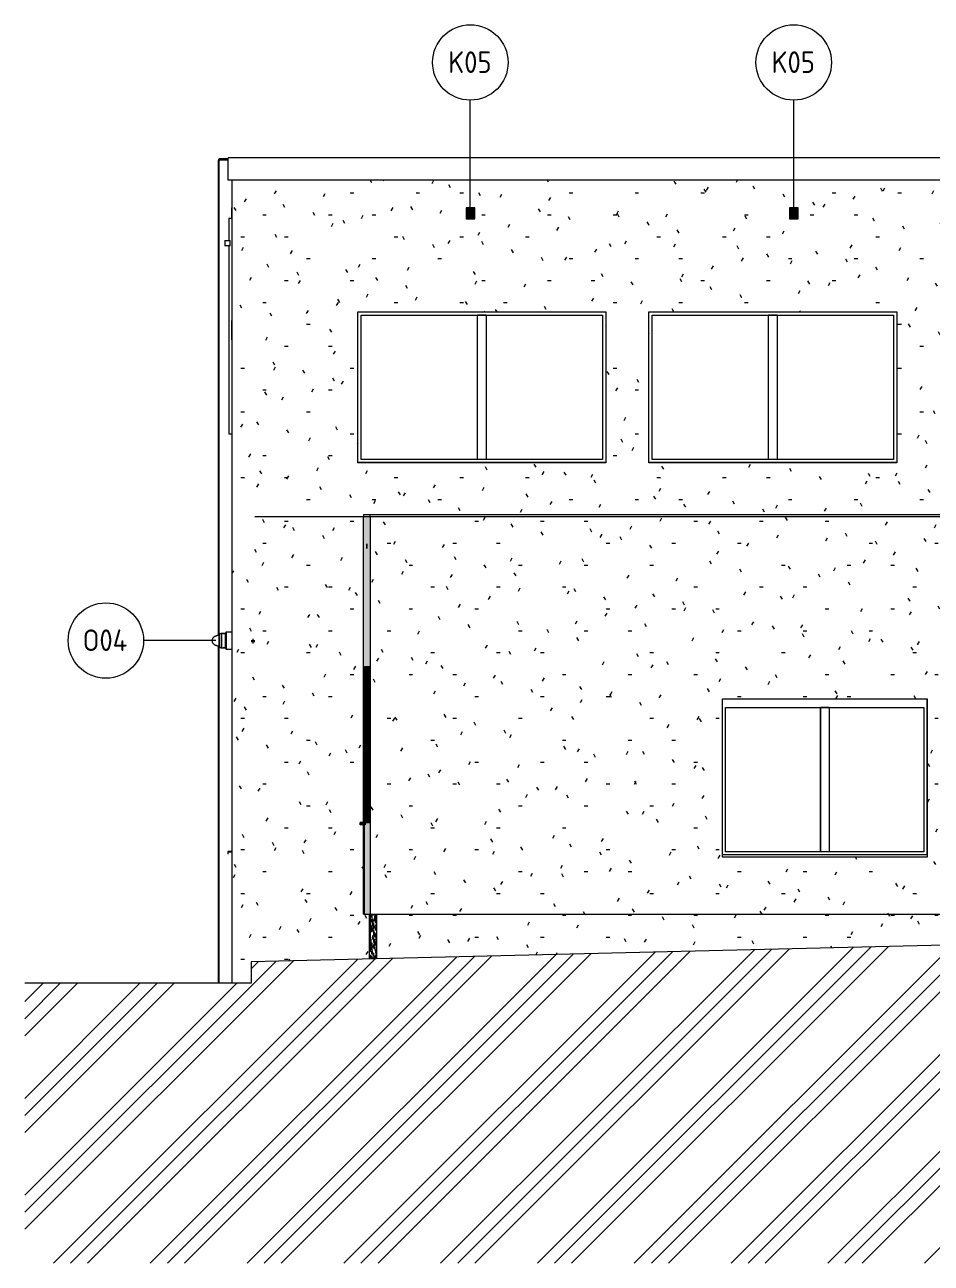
# Model space of a CAD drawing. Header units: millimetres. Extents: x -17526 to 472153, y -45352 to 20466.
# Drawn here: x 232519 to 240928, y -2010 to 9486 of the extents above; entities that cross this region are included whole.
import ezdxf

# ---------------------------------------------------------------- set-up
doc = ezdxf.new("R2010")
doc.units = ezdxf.units.MM
for name, color, linetype, lineweight in [('A-DETL-GENF', 92, 'Continuous', 9), ('A-DETL-THIN', 151, 'Continuous', 9), ('A-GENM', 13, 'Continuous', 9), ('A-GLAZ', 151, 'Continuous', 9), ('A-ROOF', 132, 'Continuous', 9), ('A-ROOF-OTLN', 132, 'Continuous', 9), ('A-WALL', 113, 'Continuous', 9), ('A-WALL-PATT', 111, 'Continuous', 9), ('E-POWR-CNDT', 130, 'Continuous', 9), ('E-POWR-CNTR', 130, 'Continuous', 9), ('E-POWR-DROP', 130, 'Continuous', 9), ('E-SERT', 181, 'Continuous', 9), ('E-SERT-IDEN', 181, 'Continuous', 9), ('M-EQPM', 50, 'Continuous', 9), ('M-EQPM-IDEN', 50, 'Continuous', 9), ('M-HVAC-CDFF', 50, 'Continuous', 9), ('Q-SPCQ', 91, 'Continuous', 9)]:
    doc.layers.add(name, color=color, linetype=linetype, lineweight=lineweight)
doc.styles.add('ISOCPEUR', font='isocpeur.ttf', dxfattribs={"width": 0.9, "height": 200})
pattern_1 = [(0, (331041.9, 0), (812.8, 203.2), [33.528, -576.072, 33.528, -576.072, -3251.2]), (0, (331041.9, 0), (812.8, 203.2), [-1219.2, 33.528, -1185.672, 33.528, -576.072, -1422.4]), (0, (331041.9, 0), (812.8, 203.2), [-3048, 33.528, -372.872, 33.528, -982.472]), (120, (331346.7, 101.6), (-582.37636, 602.30545), [33.528, -576.072, 33.528, -576.072, -3251.2]), (120, (331346.7, 101.6), (-582.37636, 602.30545), [-1219.2, 33.528, -1185.672, 33.528, -576.072, -1422.4]), (120, (331346.7, 101.6), (-582.37636, 602.30545), [-3048, 33.528, -372.872, 33.528, -982.472]), (240, (331448.3, 508), (-230.42364, -805.50545), [33.528, -576.072, 33.528, -576.072, -3251.2]), (240, (331448.3, 508), (-230.42364, -805.50545), [-1219.2, 33.528, -1185.672, 33.528, -576.072, -1422.4]), (240, (331448.3, 508), (-230.42364, -805.50545), [-3048, 33.528, -372.872, 33.528, -982.472])]
pattern_2 = [(0, (235790.36, 0), (3.203, 203.2), [0.13214, -2.27, 0.13214, -2.27, -12.814]), (0, (235790.36, 0), (3.203, 203.2), [-4.805, 0.13214, -4.673, 0.13214, -2.27, -5.606]), (0, (235790.36, 0), (3.203, 203.2), [-12.013, 0.13214, -1.47, 0.13214, -3.872]), (90.13, (235791.5607, 101.6), (-2.29135222, 602.30535143), [29.036, -498.894, -3343.56]), (90.13, (235791.5607, 101.6), (-2.29135222, 602.30535143), [-527.93, 29.036, -498.894, -2815.629]), (90.13, (235791.5607, 101.6), (-2.29135222, 602.30535143), [-1055.861, 29.036, -1026.825, -1759.768]), (90.13, (235791.5607, 101.6), (-2.29135222, 602.30535143), [-2111.722, 29.036, -498.894, -1231.838]), (90.13, (235791.5607, 101.6), (-2.29135222, 602.30535143), [-2639.652, 29.036, -322.917, -879.884]), (90.13, (235791.5607, 101.6), (-2.29135222, 602.30535143), [-2991.606, 29.036, -850.848]), (269.87, (235791.9617, 508), (-0.90287368, -805.50502483), [29.036, -498.894, -3343.56]), (269.87, (235791.9617, 508), (-0.90287368, -805.50502483), [-527.93, 29.036, -498.894, -2815.629]), (269.87, (235791.9617, 508), (-0.90287368, -805.50502483), [-1055.861, 29.036, -1026.825, -1759.768]), (269.87, (235791.9617, 508), (-0.90287368, -805.50502483), [-2111.722, 29.036, -498.894, -1231.838]), (269.87, (235791.9617, 508), (-0.90287368, -805.50502483), [-2639.652, 29.036, -322.917, -879.884]), (269.87, (235791.9617, 508), (-0.90287368, -805.50502483), [-2991.606, 29.036, -850.848])]
pattern_3 = [(0, (235848.36, 0), (3.203, 203.2), [0.1321, -2.27, 0.1321, -2.27, -12.814]), (0, (235848.36, 0), (3.203, 203.2), [-4.805, 0.1321, -4.673, 0.1321, -2.27, -5.606]), (0, (235848.36, 0), (3.203, 203.2), [-12.013, 0.1321, -1.47, 0.1321, -3.872]), (90.13, (235849.5597, 101.6), (-2.2913522, 602.3053514), [29.036, -498.894, -3343.56]), (90.13, (235849.5597, 101.6), (-2.2913522, 602.3053514), [-527.93, 29.036, -498.894, -2815.629]), (90.13, (235849.5597, 101.6), (-2.2913522, 602.3053514), [-1055.861, 29.036, -1026.825, -1759.768]), (90.13, (235849.5597, 101.6), (-2.2913522, 602.3053514), [-2111.722, 29.036, -498.894, -1231.838]), (90.13, (235849.5597, 101.6), (-2.2913522, 602.3053514), [-2639.652, 29.036, -322.917, -879.884]), (90.13, (235849.5597, 101.6), (-2.2913522, 602.3053514), [-2991.606, 29.036, -850.848]), (269.87, (235849.9607, 508), (-0.9028737, -805.5050248), [29.036, -498.894, -3343.56]), (269.87, (235849.9607, 508), (-0.9028737, -805.5050248), [-527.93, 29.036, -498.894, -2815.629]), (269.87, (235849.9607, 508), (-0.9028737, -805.5050248), [-1055.861, 29.036, -1026.825, -1759.768]), (269.87, (235849.9607, 508), (-0.9028737, -805.5050248), [-2111.722, 29.036, -498.894, -1231.838]), (269.87, (235849.9607, 508), (-0.9028737, -805.5050248), [-2639.652, 29.036, -322.917, -879.884]), (269.87, (235849.9607, 508), (-0.9028737, -805.5050248), [-2991.606, 29.036, -850.848])]

# ---------------------------------------------------------------- blocks, each defined once
blk = doc.blocks.new('parapet_ext - parapet_ext-1802102-S-Nový')
at = {"layer": 'Q-SPCQ'}
for p, q in [((-96598, 1812), (-96640, 1812)), ((-96640, 1812), (-96640, 1790)), ((-96640, 1790), (-96638, 1790)), ((-96638, 1810), (-96598, 1810)), ((-96638, 1790), (-96638, 1810))]:
    blk.add_line(p, q, dxfattribs=at)
blk = doc.blocks.new('OKNO_2k_ - OKNO_2k_2000 x 1500-1963748-S-Nový')
at = {"layer": 'A-GLAZ'}
for p, q in [((-90152, 1782), (-90152, 3230)), ((-90152, 1782), (-90152, 3230)), ((-92022, 1810), (-92022, 3150)), ((-92022, 3150), (-90182, 3150)), ((-91142, 1810), (-91142, 3150)), ((-91062, 3150), (-91142, 3150)), ((-91142, 3150), (-91142, 1810)), ((-91062, 3150), (-91062, 1810)), ((-90182, 3150), (-90182, 1810)), ((-90182, 3150), (-90182, 1810)), ((-90182, 1810), (-92022, 1810)), ((-91062, 1810), (-91142, 1810))]:
    blk.add_line(p, q, dxfattribs=at)
blk = doc.blocks.new('Obecné modely 1 - Obecné modely 1-962475-S-Nový')
at = {"layer": 'A-GENM', "color": 11}
for p, q in [((-96603, 7688), (-96631, 7688)), ((-96631, 7688), (-96631, 7485)), ((-96631, 7435), (-96631, 5688)), ((-96631, 5688), (-96598, 5688))]:
    blk.add_line(p, q, dxfattribs=at)
blk = doc.blocks.new('DPS_vetrání_nová - Typ 1-1348339-S-Nový')
at = {"layer": 'M-EQPM', "color": 11}
for p, q in [((-96603, 7686), (-96603, 7786)), ((-96603, 7786), (-96598, 7786)), ((-96603, 7686), (-96598, 7686))]:
    blk.add_line(p, q, dxfattribs=at)
blk = doc.blocks.new('DPS_vetrání_nová - Typ 1-V168-S-Nový')
at = {"layer": 'M-EQPM', "color": 11}
for p, q in [((-55531, 7786), (-55531, 7686)), ((-55451, 7786), (-55531, 7786)), ((-55526, 7691), (-55526, 7781)), ((-55526, 7781), (-55456, 7781)), ((-55526, 7776), (-55456, 7776)), ((-55526, 7767), (-55456, 7767)), ((-55526, 7758), (-55456, 7758)), ((-55526, 7749), (-55456, 7749)), ((-55526, 7740), (-55456, 7740)), ((-55526, 7732), (-55456, 7732)), ((-55526, 7723), (-55456, 7723)), ((-55526, 7714), (-55456, 7714)), ((-55526, 7705), (-55456, 7705)), ((-55456, 7781), (-55456, 7691)), ((-55451, 7686), (-55451, 7786)), ((-55531, 7686), (-55451, 7686)), ((-55526, 7696), (-55456, 7696)), ((-55456, 7691), (-55526, 7691))]:
    blk.add_line(p, q, dxfattribs=at)
blk = doc.blocks.new('OKNO_2k_ - OKNO_2k_2400 x 1500-1963719-S-Nový')
at = {"layer": 'A-GLAZ'}
for p, q in [((-88418, 5450), (-88418, 6790)), ((-88418, 6790), (-86178, 6790)), ((-87338, 5450), (-87338, 6790)), ((-87258, 6790), (-87338, 6790)), ((-87258, 6790), (-87258, 5450)), ((-86178, 6790), (-86178, 5450)), ((-86178, 5450), (-88418, 5450)), ((-87258, 5450), (-87338, 5450))]:
    blk.add_line(p, q, dxfattribs=at)
blk = doc.blocks.new('parapet_ext - parapet_ext-1801991-S-Nový')
at = {"layer": 'Q-SPCQ'}
blk.add_line((-86148, 5422), (-88448, 5422), dxfattribs=at)
blk = doc.blocks.new('DSP_Kamera_nastěnná - Refer to Catalog-V174-S-Nový')
at = {"layer": 'E-SERT', "color": 11}
for p, q in [((-96719, 3817), (-96738, 3816)), ((-96721, 3716), (-96721, 3822)), ((-96721, 3818), (-96721, 3822)), ((-96721, 3792), (-96721, 3817)), ((-96697, 3837), (-96705, 3836)), ((-96697, 3701), (-96697, 3837)), ((-96696, 3836), (-96697, 3836)), ((-96661, 3835), (-96696, 3836)), ((-96696, 3701), (-96696, 3836)), ((-96659, 3831), (-96682, 3831)), ((-96659, 3833), (-96661, 3835)), ((-96661, 3830), (-96661, 3835)), ((-96661, 3703), (-96661, 3830)), ((-96656, 3848), (-96659, 3848)), ((-96659, 3848), (-96659, 3690)), ((-96656, 3690), (-96656, 3848)), ((-96598, 3848), (-96656, 3848)), ((-96656, 3848), (-96656, 3690)), ((-96738, 3722), (-96719, 3721)), ((-96721, 3758), (-96721, 3780)), ((-96721, 3721), (-96721, 3746)), ((-96721, 3716), (-96721, 3720)), ((-96705, 3702), (-96697, 3701)), ((-96697, 3702), (-96696, 3702)), ((-96696, 3701), (-96661, 3703)), ((-96682, 3707), (-96659, 3707)), ((-96661, 3703), (-96659, 3705)), ((-96659, 3690), (-96656, 3690)), ((-96656, 3690), (-96598, 3690))]:
    blk.add_line(p, q, dxfattribs=at)
at = {"layer": 'E-SERT', "color": 11, "flags": 128}
for points in [[(-96783, 3769), (-96783, 3771), (-96783, 3773), (-96783, 3775), (-96783, 3777), (-96782, 3779), (-96782, 3780), (-96781, 3782), (-96781, 3784), (-96780, 3786), (-96780, 3787), (-96779, 3789), (-96778, 3791), (-96777, 3793), (-96776, 3794), (-96775, 3796), (-96774, 3797), (-96773, 3799), (-96772, 3800), (-96770, 3802), (-96769, 3803), (-96768, 3804), (-96766, 3805), (-96765, 3807), (-96763, 3808), (-96762, 3809), (-96760, 3810), (-96758, 3811), (-96757, 3812), (-96755, 3812), (-96753, 3813), (-96751, 3814), (-96750, 3814), (-96748, 3815), (-96746, 3815), (-96744, 3816), (-96742, 3816), (-96740, 3816), (-96739, 3816), (-96738, 3816)], [(-96721, 3822), (-96721, 3823), (-96721, 3823), (-96721, 3824), (-96721, 3824), (-96721, 3824), (-96721, 3825), (-96721, 3825), (-96721, 3826), (-96721, 3826), (-96721, 3826), (-96720, 3827), (-96720, 3827), (-96720, 3827), (-96720, 3828), (-96720, 3828), (-96719, 3828), (-96719, 3829), (-96719, 3829), (-96719, 3829)], [(-96721, 3822), (-96721, 3822), (-96721, 3822), (-96721, 3822), (-96721, 3822), (-96721, 3821), (-96721, 3821), (-96721, 3820), (-96721, 3820), (-96721, 3819), (-96721, 3818), (-96721, 3817), (-96721, 3816), (-96721, 3815), (-96721, 3814), (-96721, 3813), (-96721, 3812), (-96721, 3811), (-96721, 3809), (-96721, 3808), (-96721, 3806), (-96721, 3805), (-96721, 3803), (-96721, 3801), (-96721, 3800), (-96721, 3798), (-96721, 3796), (-96721, 3794), (-96721, 3792), (-96721, 3790), (-96721, 3788), (-96721, 3786), (-96721, 3784), (-96721, 3782), (-96721, 3780), (-96721, 3778), (-96721, 3776), (-96721, 3774), (-96721, 3772), (-96721, 3770), (-96721, 3767), (-96721, 3765), (-96721, 3763), (-96721, 3761), (-96721, 3759), (-96721, 3757), (-96721, 3755), (-96721, 3753), (-96721, 3751), (-96721, 3749), (-96721, 3747), (-96721, 3745), (-96721, 3743), (-96721, 3741), (-96721, 3739), (-96721, 3737), (-96721, 3736), (-96721, 3734), (-96721, 3733), (-96721, 3731), (-96721, 3729), (-96721, 3728), (-96721, 3727), (-96721, 3725), (-96721, 3724), (-96721, 3723), (-96721, 3722), (-96721, 3721), (-96721, 3720), (-96721, 3719), (-96721, 3719), (-96721, 3718), (-96721, 3717), (-96721, 3717), (-96721, 3716), (-96721, 3716), (-96721, 3716), (-96721, 3716), (-96721, 3715), (-96721, 3715)], [(-96721, 3816), (-96721, 3817), (-96721, 3818), (-96721, 3819), (-96721, 3819), (-96721, 3820), (-96721, 3821), (-96721, 3821), (-96721, 3822), (-96721, 3822), (-96721, 3822), (-96721, 3822), (-96721, 3822), (-96721, 3822)], [(-96719, 3829), (-96718, 3830), (-96718, 3830), (-96717, 3831), (-96716, 3831), (-96716, 3832), (-96715, 3832), (-96714, 3833), (-96714, 3833), (-96713, 3834), (-96712, 3834), (-96712, 3834), (-96711, 3835), (-96710, 3835), (-96709, 3835), (-96708, 3835), (-96708, 3835), (-96707, 3836), (-96706, 3836), (-96705, 3836), (-96705, 3836)], [(-96783, 3769), (-96783, 3769), (-96783, 3769), (-96783, 3769), (-96783, 3769), (-96783, 3769), (-96783, 3769), (-96783, 3769), (-96783, 3769), (-96783, 3769), (-96783, 3769), (-96783, 3769), (-96783, 3769), (-96783, 3769), (-96783, 3769), (-96783, 3769), (-96783, 3769), (-96783, 3769), (-96783, 3769), (-96783, 3769), (-96783, 3769), (-96783, 3769), (-96783, 3769), (-96783, 3769), (-96783, 3769), (-96783, 3769), (-96783, 3769), (-96783, 3769), (-96783, 3769), (-96783, 3769), (-96783, 3769), (-96783, 3769), (-96783, 3769), (-96783, 3769), (-96783, 3769), (-96783, 3769), (-96783, 3769), (-96783, 3769), (-96783, 3769), (-96783, 3769), (-96783, 3769), (-96783, 3769), (-96783, 3769), (-96783, 3769), (-96783, 3769), (-96783, 3769), (-96783, 3769), (-96783, 3769), (-96783, 3769), (-96783, 3769), (-96783, 3769), (-96783, 3769), (-96783, 3769), (-96783, 3769), (-96783, 3769), (-96783, 3769), (-96783, 3769), (-96783, 3769), (-96783, 3769), (-96783, 3769), (-96783, 3769), (-96783, 3769)], [(-96783, 3769), (-96783, 3769), (-96783, 3769), (-96783, 3769), (-96783, 3769), (-96783, 3769), (-96783, 3769), (-96783, 3769), (-96783, 3769), (-96783, 3769), (-96783, 3769), (-96783, 3769), (-96783, 3769), (-96783, 3769), (-96783, 3769), (-96783, 3769), (-96783, 3769), (-96783, 3769), (-96783, 3769), (-96783, 3769), (-96783, 3769), (-96783, 3769), (-96783, 3769), (-96783, 3769), (-96783, 3769), (-96783, 3769), (-96783, 3769), (-96783, 3769), (-96783, 3769), (-96783, 3769), (-96783, 3769), (-96783, 3769), (-96783, 3769), (-96783, 3769), (-96783, 3769), (-96783, 3769), (-96783, 3769), (-96783, 3769), (-96783, 3769), (-96783, 3769), (-96783, 3769), (-96783, 3769), (-96783, 3769), (-96783, 3769), (-96783, 3769), (-96783, 3769), (-96783, 3769), (-96783, 3769), (-96783, 3769), (-96783, 3769), (-96783, 3769), (-96783, 3769), (-96783, 3769), (-96783, 3769), (-96783, 3769), (-96783, 3769), (-96783, 3769), (-96783, 3769), (-96783, 3769), (-96783, 3769), (-96783, 3769), (-96783, 3769)], [(-96738, 3722), (-96740, 3722), (-96742, 3722), (-96743, 3722), (-96745, 3723), (-96747, 3723), (-96749, 3723), (-96751, 3724), (-96753, 3725), (-96754, 3725), (-96756, 3726), (-96758, 3727), (-96759, 3728), (-96761, 3729), (-96763, 3730), (-96764, 3731), (-96766, 3732), (-96767, 3733), (-96768, 3734), (-96770, 3736), (-96771, 3737), (-96772, 3739), (-96774, 3740), (-96775, 3742), (-96776, 3743), (-96777, 3745), (-96778, 3746), (-96779, 3748), (-96779, 3750), (-96780, 3751), (-96781, 3753), (-96781, 3755), (-96782, 3757), (-96782, 3759), (-96783, 3761), (-96783, 3762), (-96783, 3764), (-96783, 3766), (-96783, 3768), (-96783, 3769)], [(-96721, 3715), (-96721, 3715), (-96721, 3716), (-96721, 3716), (-96721, 3716), (-96721, 3717), (-96721, 3717), (-96721, 3718), (-96721, 3718), (-96721, 3719), (-96721, 3720), (-96721, 3721), (-96721, 3721), (-96721, 3723)], [(-96719, 3709), (-96719, 3709), (-96719, 3709), (-96720, 3710), (-96720, 3710), (-96720, 3710), (-96720, 3711), (-96720, 3711), (-96721, 3711), (-96721, 3712), (-96721, 3712), (-96721, 3713), (-96721, 3713), (-96721, 3713), (-96721, 3714), (-96721, 3714), (-96721, 3715), (-96721, 3715), (-96721, 3715), (-96721, 3715)], [(-96705, 3702), (-96706, 3702), (-96707, 3702), (-96708, 3702), (-96708, 3703), (-96709, 3703), (-96710, 3703), (-96711, 3703), (-96712, 3704), (-96712, 3704), (-96713, 3704), (-96714, 3705), (-96714, 3705), (-96715, 3706), (-96716, 3706), (-96716, 3707), (-96717, 3707), (-96718, 3708), (-96718, 3708), (-96719, 3709), (-96719, 3709)]]:
    blk.add_lwpolyline(points, dxfattribs=at)
blk = doc.blocks.new('parapet_ext - parapet_ext-V176-S-Nový')
at = {"layer": 'Q-SPCQ'}
for p, q in [((-95374, 2060), (-95374, 2082)), ((-95367, 2082), (-95374, 2082)), ((-95325, 2082), (-95367, 2082)), ((-95367, 2082), (-95367, 2060)), ((-95365, 2080), (-95325, 2080)), ((-95365, 2060), (-95365, 2080)), ((-95367, 2060), (-95374, 2060)), ((-95367, 2060), (-95365, 2060))]:
    blk.add_line(p, q, dxfattribs=at)
blk = doc.blocks.new('parapet_ext - parapet_ext-1802117-S-Nový')
at = {"layer": 'Q-SPCQ'}
for p, q in [((-95386, 2060), (-95386, 2082)), ((-95378, 2082), (-95386, 2082)), ((-95374, 2082), (-95378, 2082)), ((-95378, 2082), (-95378, 2060)), ((-95376, 2080), (-95374, 2080)), ((-95376, 2060), (-95376, 2080)), ((-95378, 2060), (-95386, 2060)), ((-95378, 2060), (-95376, 2060))]:
    blk.add_line(p, q, dxfattribs=at)
blk = doc.blocks.new('parapet_ext - parapet_ext-V177-S-Nový')
at = {"layer": 'Q-SPCQ'}
for p, q in [((-95398, 2060), (-95398, 2082)), ((-95390, 2082), (-95398, 2082)), ((-95386, 2082), (-95390, 2082)), ((-95390, 2082), (-95390, 2060)), ((-95388, 2080), (-95386, 2080)), ((-95388, 2060), (-95388, 2080)), ((-95390, 2060), (-95398, 2060)), ((-95390, 2060), (-95388, 2060))]:
    blk.add_line(p, q, dxfattribs=at)
blk = doc.blocks.new('parapet_ext - parapet_ext-V178-S-Nový')
at = {"layer": 'Q-SPCQ'}
for p, q in [((-95413, 2060), (-95413, 2082)), ((-95406, 2082), (-95413, 2082)), ((-95398, 2082), (-95406, 2082)), ((-95406, 2082), (-95406, 2060)), ((-95404, 2080), (-95398, 2080)), ((-95404, 2060), (-95404, 2080)), ((-95406, 2060), (-95413, 2060)), ((-95406, 2060), (-95404, 2060))]:
    blk.add_line(p, q, dxfattribs=at)
blk = doc.blocks.new('parapet_ext - parapet_ext-V179-S-Nový')
at = {"layer": 'Q-SPCQ'}
for p, q in [((-92051, 1760), (-92051, 1782)), ((-90151, 1782), (-92051, 1782)), ((-90151, 1760), (-92051, 1760)), ((-90151, 1782), (-90151, 1760))]:
    blk.add_line(p, q, dxfattribs=at)
blk = doc.blocks.new('PRAV ochranná mříž_ napájení - Standardní-1168067-S-Nový')
at = {"layer": 'M-HVAC-CDFF', "color": 11}
for p, q in [((-96600, 3232), (-96600, 3632)), ((-96600, 3632), (-96598, 3632)), ((-96598, 3232), (-96600, 3232))]:
    blk.add_line(p, q, dxfattribs=at)
blk = doc.blocks.new('DPS_TZB_VZT_mříž_fasadní - Standardní 2-1169097-S-Nový')
at = {"layer": 'M-HVAC-CDFF', "color": 11}
for p, q in [((-96603, 6560), (-96603, 6740)), ((-96603, 6740), (-96598, 6740)), ((-96598, 6560), (-96603, 6560))]:
    blk.add_line(p, q, dxfattribs=at)
blk = doc.blocks.new('BP_ZÁSTUPNÝ PRVEK - BP_ZÁSTUPNÝ PRVEK - OV4-2137774-S-Nový')
at = {"layer": 'A-GENM', "color": 11}
for p, q in [((-96668, 7484), (-96618, 7484)), ((-96668, 7484), (-96668, 7434)), ((-96618, 7434), (-96618, 7484)), ((-96618, 7434), (-96668, 7434))]:
    blk.add_line(p, q, dxfattribs=at)
blk = doc.blocks.new('Popiska mechanické zařízení - Popiska okna_Bublina-1428144-S-Nový')
at = {"layer": 'M-EQPM-IDEN'}
blk.add_circle((-88390, 9136), 350, dxfattribs=at)
blk = doc.blocks.new('Popiska zabezpečovací zařízení - Popiska okna_Bublina-1427579-S-Nový')
at = {"layer": 'E-SERT-IDEN'}
blk.add_circle((-39714, 5342), 350, dxfattribs=at)

msp = doc.modelspace()

# ---------------------------------------------------------------- hatches: boundary and pattern name
at = {"layer": 'A-DETL-GENF'}
h = msp.add_hatch(dxfattribs=at)
h.set_pattern_fill('FP_120', style=0, pattern_type=2)
h.set_pattern_definition([(45, (331041.9, 0), (-449.013, 449.013), []), (45, (331200.66, 0), (0, 898.0256), []), (45, (330883.16, 0), (0, 898.0256), [])])
h.paths.add_polyline_path([(243693, -2010), (334530, -2010), (334530, 2837), (331268, 2494), (324169, 2370), (324169, 2230), (320818, 2230), (320530, 2518), (314589, 2518), (314195, 2588), (310108, 2230), (298413, 2230), (298413, 2180), (282097, 2180), (282097, 1523), (277778, 1146), (277335, 890), (270891, 890), (270061, 846), (265693, 846), (265693, 1113), (246615, 988), (242950, 988), (234619, 789), (234619, 589), (232519, 589), (232519, -2010), (241895, -2010)])
at = {"layer": 'A-WALL-PATT'}
h = msp.add_hatch(dxfattribs=at)
h.set_pattern_fill('FP_116', color=11, style=0, pattern_type=2)
h.set_pattern_definition(pattern_1)
h.paths.add_polyline_path([(234619, 589), (234619, 789), (234652, 790), (234652, 8046), (234444, 8046), (234444, 589), (234447, 589)])
h.paths.add_polyline_path([(234638, 3751), (234631, 3752), (234629, 3754), (234627, 3761), (234629, 3766), (234627, 3770), (234629, 3776), (234634, 3779), (234638, 3778), (234640, 3778), (234644, 3772), (234644, 3766), (234643, 3765), (234644, 3761), (234644, 3756)])
h = msp.add_hatch(dxfattribs=at)
h.set_pattern_fill('FP_116', color=11, style=0, pattern_type=2)
h.set_pattern_definition(pattern_1)
h.paths.add_polyline_path([(234652, 4920), (235660, 4920), (235660, 4940), (241663, 4940), (241663, 5040), (241883, 5040), (241883, 5700), (241892, 5700), (241892, 5760), (241843, 5760), (241889, 5815), (242047, 5815), (242093, 5760), (242045, 5760), (242045, 5700), (242053, 5700), (242053, 5040), (242215, 5040), (242215, 4940), (243083, 4940), (243083, 4920), (246634, 4920), (246634, 5740), (246977, 5740), (246977, 8046), (234652, 8046), (234652, 5204)])
h.paths.add_polyline_path([(237909, 5420), (235609, 5420), (235609, 6820), (237909, 6820), (237909, 5547)])
h.paths.add_polyline_path([(238309, 5420), (238309, 6820), (240609, 6820), (240609, 5420), (238748, 5420)])
h.paths.add_polyline_path([(246424, 5420), (245324, 5420), (245324, 6820), (246424, 6820), (246424, 5547)])
h.paths.add_polyline_path([(242594, 5420), (242594, 6820), (244894, 6820), (244894, 5420), (242794, 5420)])
h.paths.add_polyline_path([(241926, 5700), (241953, 5700), (241953, 5760), (241911, 5760), (241911, 5700), (241915, 5700)])
h.paths.add_polyline_path([(242025, 5700), (242024, 5760), (241983, 5760), (241983, 5700), (242021, 5700)])
h.paths.add_polyline_path([(245652, 7686), (245612, 7686), (245612, 7786), (245692, 7786), (245692, 7686), (245663, 7686)])
h.paths.add_polyline_path([(236692, 7686), (236612, 7686), (236612, 7786), (236692, 7786), (236692, 7686)])
h.paths.add_polyline_path([(239647, 7686), (239612, 7686), (239612, 7786), (239692, 7786), (239692, 7686), (239652, 7686)])
h.paths.add_polyline_path([(242671, 7686), (242612, 7686), (242612, 7786), (242692, 7786), (242692, 7686), (242682, 7686)])
h = msp.add_hatch(dxfattribs=at)
h.set_pattern_fill('FP_116', color=11, style=0, pattern_type=2)
h.set_pattern_definition(pattern_1)
h.paths.add_polyline_path([(234652, 790), (235718, 815), (235717, 1230), (235660, 1230), (235660, 2060), (235656, 2060), (235656, 2080), (235654, 2080), (235654, 2060), (235644, 2060), (235644, 2080), (235638, 2080), (235638, 2060), (235628, 2060), (235628, 2082), (235660, 2082), (235660, 4920), (234652, 4920), (234652, 988)])
h = msp.add_hatch(dxfattribs=at)
h.set_pattern_fill('FP_129', color=11, style=0, pattern_type=2)
h.set_pattern_definition(pattern_2)
h.paths.add_polyline_path([(235666, 1230), (235722, 1230), (235722, 4920), (235660, 4920), (235661, 2082), (235663, 2082), (235663, 3500), (235666, 3500), (235666, 2082), (235670, 2082), (235670, 3530), (235678, 3530), (235678, 2082), (235686, 2082), (235686, 3530), (235694, 3530), (235694, 2082), (235698, 2082), (235698, 3530), (235706, 3530), (235706, 2082), (235710, 2082), (235710, 3530), (235717, 3530), (235717, 2080), (235677, 2080), (235677, 2060), (235668, 2060), (235668, 2080), (235666, 2080), (235666, 1425)])
h.paths.add_polyline_path([(235660, 1230), (235663, 1230), (235663, 2060), (235660, 2060), (235660, 1425)])
h.paths.add_polyline_path([(235692, 4624), (235691, 4662), (235692, 4625)])
h = msp.add_hatch(dxfattribs=at)
h.set_pattern_fill('FP_128', color=11, style=0, pattern_type=2)
h.set_pattern_definition([(0, (330976.58, 0), (812.794, 203.2), [33.528, -576.068, 33.528, -576.068, -3251.176]), (0, (330976.58, 0), (812.794, 203.2), [-1219.191, 33.528, -1185.663, 33.528, -576.068, -1422.39]), (0, (330976.58, 0), (812.794, 203.2), [-3047.978, 33.528, -372.869, 33.528, -982.465]), (120, (331281.38, 101.6), (-582.374, 602.30335), [33.528, -576.071, 33.528, -3827.265]), (120, (331281.38, 101.6), (-582.374, 602.30335), [-643.127, -576.071, 33.528, -1185.67, -2031.996]), (120, (331281.38, 101.6), (-582.374, 602.30335), [-2438.396, 33.528, -576.071, 33.528, -1388.869]), (120, (331281.38, 101.6), (-582.374, 602.30335), [-3081.522, -372.871, 33.528, -982.47]), (240, (331382.98, 508), (-230.4245, -805.50495), [33.528, -576.071, 33.528, -3827.265]), (240, (331382.98, 508), (-230.4245, -805.50495), [-643.127, -576.071, 33.528, -1185.67, -2031.996]), (240, (331382.98, 508), (-230.4245, -805.50495), [-2438.396, 33.528, -576.071, 33.528, -1388.869]), (240, (331382.98, 508), (-230.4245, -805.50495), [-3081.522, -372.871, 33.528, -982.47])])
h.paths.add_polyline_path([(235723, 1230), (243041, 1230), (243041, 4920), (235723, 4920), (235723, 1425)])
h.paths.add_polyline_path([(240322, 1760), (238991, 1760), (238991, 3230), (240891, 3230), (240891, 1760), (240546, 1760)])
h = msp.add_hatch(dxfattribs=at)
h.set_pattern_fill('FP_129', color=11, style=0, pattern_type=2)
h.set_pattern_definition(pattern_2)
h.paths.add_polyline_path([(235722, 1230), (235723, 1230), (235722, 1425)])
h = msp.add_hatch(dxfattribs=at)
h.set_pattern_fill('FP_132', color=11, style=0, pattern_type=2)
h.set_pattern_definition(pattern_3)
h.paths.add_polyline_path([(235718, 815), (235780, 817), (235780, 1230), (235724, 1230), (235724, 880), (235721, 880), (235721, 1230), (235718, 1230), (235718, 880)])
h = msp.add_hatch(dxfattribs=at)
h.set_pattern_fill('FP_131', color=11, style=0, pattern_type=2)
h.set_pattern_definition([(0, (330976.36, 0), (812.794, 203.2), [33.528, -576.068, 33.528, -576.068, -3251.176]), (0, (330976.36, 0), (812.794, 203.2), [-1219.191, 33.528, -1185.663, 33.528, -576.068, -1422.39]), (0, (330976.36, 0), (812.794, 203.2), [-3047.978, 33.528, -372.869, 33.528, -982.465]), (120, (331281.15, 101.6), (-582.374, 602.30335), [33.528, -576.071, 33.528, -3827.265]), (120, (331281.15, 101.6), (-582.374, 602.30335), [-643.127, -576.071, 33.528, -1185.67, -2031.996]), (120, (331281.15, 101.6), (-582.374, 602.30335), [-2438.396, 33.528, -576.071, 33.528, -1388.869]), (120, (331281.15, 101.6), (-582.374, 602.30335), [-3081.522, -372.871, 33.528, -982.47]), (240, (331382.75, 508), (-230.4245, -805.50495), [33.528, -576.071, 33.528, -3827.265]), (240, (331382.75, 508), (-230.4245, -805.50495), [-643.127, -576.071, 33.528, -1185.67, -2031.996]), (240, (331382.75, 508), (-230.4245, -805.50495), [-2438.396, 33.528, -576.071, 33.528, -1388.869]), (240, (331382.75, 508), (-230.4245, -805.50495), [-3081.522, -372.871, 33.528, -982.47])])
h.paths.add_polyline_path([(235781, 817), (242983, 988), (242983, 1230), (235781, 1230), (235781, 988)])
h = msp.add_hatch(dxfattribs=at)
h.set_pattern_fill('FP_132', color=11, style=0, pattern_type=2)
h.set_pattern_definition(pattern_3)
h.paths.add_polyline_path([(235780, 817), (235781, 817), (235780, 988)])
at = {"layer": 'E-POWR-DROP'}
for points in [[(234638, 3761), (234644, 3766), (234644, 3768), (234644, 3772), (234640, 3778), (234634, 3779), (234629, 3776), (234627, 3770), (234629, 3764), (234631, 3762), (234636, 3762)], [(234638, 3751), (234644, 3756), (234644, 3758), (234644, 3762), (234640, 3768), (234634, 3769), (234629, 3766), (234627, 3760), (234629, 3754), (234631, 3752), (234636, 3752)]]:
    msp.add_hatch(color=256, dxfattribs=at).paths.add_polyline_path(points)

# ---------------------------------------------------------------- linework, layer by layer
at = {"layer": 'A-DETL-THIN'}
for p, q in [((242950, 988), (234619, 789)), ((234619, 789), (234619, 589)), ((234619, 589), (232519, 589))]:
    msp.add_line(p, q, dxfattribs=at)
at = {"layer": 'A-ROOF', "color": 11}
for p, q in [((235660, 4940), (243083, 4940)), ((235660, 4940), (235660, 4920)), ((235723, 4920), (235723, 4940))]:
    msp.add_line(p, q, dxfattribs=at)
at = {"layer": 'A-ROOF-OTLN', "color": 11}
for p, q in [((234402, 8244), (234402, 8052)), ((246977, 8250), (234408, 8250)), ((234408, 8046), (246977, 8046))]:
    msp.add_line(p, q, dxfattribs=at)
for points, knots in [([(234408, 8250), (234408, 8250), (234408, 8250), (234408, 8250), (234407, 8250), (234407, 8250), (234406, 8250), (234406, 8249), (234406, 8249), (234405, 8249), (234405, 8249), (234405, 8249), (234404, 8248), (234404, 8248), (234403, 8247), (234403, 8247), (234403, 8246), (234402, 8245), (234402, 8244), (234402, 8244)], [-0.75, -0.75, -0.75, -0.75, -0.71875, -0.6875, -0.65625, -0.625, -0.59375, -0.5625, -0.53125, -0.5, -0.46875, -0.4375, -0.375, -0.34375, -0.3125, -0.25, -0.1875, -0.125, 0, 0, 0, 0]), ([(234402, 8052), (234402, 8051), (234402, 8050), (234403, 8049), (234403, 8049), (234404, 8048), (234404, 8047), (234404, 8047), (234405, 8047), (234405, 8047), (234405, 8046), (234406, 8046), (234406, 8046), (234406, 8046), (234407, 8046), (234407, 8046), (234408, 8046), (234408, 8046), (234408, 8046), (234408, 8046)], [-1, -1, -1, -1, -0.8888889, -0.8333333, -0.7777778, -0.7222222, -0.6666667, -0.6388889, -0.6111111, -0.5833333, -0.5555556, -0.5277778, -0.5, -0.4722222, -0.4444444, -0.4166667, -0.3888889, -0.3611111, -0.3333333, -0.3333333, -0.3333333, -0.3333333])]:
    msp.add_open_spline(points, degree=3, knots=knots, dxfattribs=at)
at = {"layer": 'A-WALL', "color": 11}
for p, q in [((234444, 589), (234444, 8046)), ((235609, 5420), (235609, 6820)), ((235609, 6820), (237909, 6820)), ((237909, 6820), (237909, 5420)), ((238309, 5420), (238309, 6820)), ((238309, 6820), (240609, 6820)), ((240609, 6820), (240609, 5420)), ((237909, 5420), (235609, 5420)), ((240609, 5420), (238309, 5420)), ((234652, 4920), (243041, 4920)), ((235660, 2082), (235660, 4920)), ((235723, 4920), (235723, 1230)), ((235663, 2082), (235663, 3500)), ((235663, 3500), (235666, 3500)), ((235666, 3500), (235666, 2082)), ((235670, 3530), (235678, 3530)), ((235670, 2082), (235670, 3530)), ((235678, 3530), (235678, 2082)), ((235686, 3530), (235694, 3530)), ((235686, 2082), (235686, 3530)), ((235694, 3530), (235694, 2082)), ((235698, 3530), (235706, 3530)), ((235698, 2082), (235698, 3530)), ((235706, 3530), (235706, 2082)), ((235710, 3530), (235717, 3530)), ((235710, 2082), (235710, 3530)), ((235717, 3530), (235717, 2080)), ((238991, 3230), (240891, 3230)), ((238991, 1780), (238991, 3230)), ((240891, 3230), (240891, 1782)), ((235666, 2080), (235666, 1230)), ((235660, 1230), (235660, 2060)), ((235663, 1230), (235663, 2060)), ((235660, 1230), (243083, 1230)), ((235718, 815), (235718, 1230)), ((235721, 880), (235721, 1230)), ((235724, 1230), (235724, 880)), ((235781, 1230), (235781, 817)), ((235724, 880), (235721, 880))]:
    msp.add_line(p, q, dxfattribs=at)
at = {"layer": 'A-WALL'}
msp.add_line((240890, 1782), (240890, 3230), dxfattribs=at)
at = {"layer": 'A-WALL', "color": 11}
for start_param, end_param in [(0.261799, 1.570796), (1.570796, 4.712389), (4.712389, 6.283185)]:
    msp.add_ellipse((235692, 4646), major_axis=(0, 22), ratio=0.003941, start_param=start_param, end_param=end_param, dxfattribs=at)
at = {"layer": 'E-POWR-CNDT', "color": 11}
for p, q in [((234312, 8218), (234312, 8186)), ((234312, 8186), (234312, 3817)), ((234322, 8186), (234322, 8218)), ((234322, 3824), (234322, 8186)), ((234370, 8243), (234337, 8243)), ((234337, 8233), (234370, 8233)), ((234402, 8243), (234370, 8243)), ((234370, 8233), (234402, 8233)), ((234312, 3721), (234312, 589)), ((234322, 589), (234322, 3713))]:
    msp.add_line(p, q, dxfattribs=at)
at = {"layer": 'E-POWR-CNDT', "color": 11, "flags": 128}
for points in [[(234337, 8243), (234336, 8243), (234335, 8243), (234334, 8243), (234333, 8243), (234332, 8243), (234331, 8243), (234330, 8242), (234329, 8242), (234329, 8242), (234328, 8241), (234327, 8241), (234326, 8241), (234325, 8240), (234324, 8240), (234323, 8239), (234322, 8239), (234322, 8238), (234321, 8237), (234320, 8237), (234319, 8236), (234319, 8235), (234318, 8234), (234317, 8234), (234317, 8233), (234316, 8232), (234316, 8231), (234315, 8230), (234315, 8229), (234314, 8228), (234314, 8228), (234314, 8227), (234313, 8226), (234313, 8225), (234313, 8224), (234313, 8223), (234313, 8222), (234312, 8221), (234312, 8220), (234312, 8219), (234312, 8218)], [(234322, 8218), (234322, 8219), (234322, 8220), (234322, 8220), (234323, 8221), (234323, 8221), (234323, 8222), (234323, 8223), (234323, 8223), (234323, 8224), (234324, 8224), (234324, 8225), (234324, 8225), (234324, 8226), (234325, 8226), (234325, 8227), (234325, 8227), (234326, 8228), (234326, 8228), (234326, 8229), (234327, 8229), (234327, 8230), (234328, 8230), (234328, 8230), (234329, 8231), (234329, 8231), (234330, 8231), (234330, 8232), (234331, 8232), (234331, 8232), (234332, 8232), (234332, 8233), (234333, 8233), (234334, 8233), (234334, 8233), (234335, 8233), (234335, 8233), (234336, 8233), (234337, 8233), (234337, 8233), (234337, 8233)]]:
    msp.add_lwpolyline(points, dxfattribs=at)
at = {"layer": 'E-POWR-CNTR'}
for p, q in [((234620, 3770), (234652, 3770)), ((234620, 3760), (234652, 3760)), ((234636, 3754), (234636, 3786)), ((234636, 3744), (234636, 3776))]:
    msp.add_line(p, q, dxfattribs=at)
at = {"layer": 'E-SERT-IDEN'}
msp.add_line((234290, 3769), (233621, 3769), dxfattribs=at)
at = {"layer": 'M-EQPM-IDEN'}
for p, q in [((236652, 7786), (236652, 8786)), ((239652, 7786), (239652, 8786))]:
    msp.add_line(p, q, dxfattribs=at)

# ---------------------------------------------------------------- block references
at = {"layer": 'A-GENM', "color": 11}
for name in ['Obecné modely 1 - Obecné modely 1-962475-S-Nový', 'BP_ZÁSTUPNÝ PRVEK - BP_ZÁSTUPNÝ PRVEK - OV4-2137774-S-Nový']:
    msp.add_blockref(name, (331042, 0), dxfattribs=at)
at = {"layer": 'A-GLAZ'}
for name, p in [('OKNO_2k_ - OKNO_2k_2400 x 1500-1963719-S-Nový', (324057, 0)), ('OKNO_2k_ - OKNO_2k_2400 x 1500-1963719-S-Nový', (326757, 0)), ('OKNO_2k_ - OKNO_2k_2000 x 1500-1963748-S-Nový', (331042, 0))]:
    msp.add_blockref(name, p, dxfattribs=at)
at = {"layer": 'E-SERT', "color": 11}
msp.add_blockref('DSP_Kamera_nastěnná - Refer to Catalog-V174-S-Nový', (331042, 0), dxfattribs=at)
at = {"layer": 'E-SERT-IDEN'}
msp.add_blockref('Popiska zabezpečovací zařízení - Popiska okna_Bublina-1427579-S-Nový', (272985, -1572), dxfattribs=at)
at = {"layer": 'M-EQPM', "color": 11}
for name, p in [('DPS_vetrání_nová - Typ 1-1348339-S-Nový', (331042, 0)), ('DPS_vetrání_nová - Typ 1-V168-S-Nový', (292144, 0)), ('DPS_vetrání_nová - Typ 1-V168-S-Nový', (295144, 0))]:
    msp.add_blockref(name, p, dxfattribs=at)
at = {"layer": 'M-EQPM-IDEN'}
for p in [(325042, 0), (328042, 0)]:
    msp.add_blockref('Popiska mechanické zařízení - Popiska okna_Bublina-1428144-S-Nový', p, dxfattribs=at)
at = {"layer": 'M-HVAC-CDFF', "color": 11}
for name in ['DPS_TZB_VZT_mříž_fasadní - Standardní 2-1169097-S-Nový', 'PRAV ochranná mříž_ napájení - Standardní-1168067-S-Nový']:
    msp.add_blockref(name, (331042, 0), dxfattribs=at)
at = {"layer": 'Q-SPCQ'}
for name, p in [('parapet_ext - parapet_ext-1801991-S-Nový', (324057, 0)), ('parapet_ext - parapet_ext-1801991-S-Nový', (326757, 0)), ('parapet_ext - parapet_ext-V178-S-Nový', (331042, 0)), ('parapet_ext - parapet_ext-V177-S-Nový', (331042, 0)), ('parapet_ext - parapet_ext-1802117-S-Nový', (331042, 0)), ('parapet_ext - parapet_ext-V176-S-Nový', (331042, 0)), ('parapet_ext - parapet_ext-1802102-S-Nový', (331042, 0)), ('parapet_ext - parapet_ext-V179-S-Nový', (331042, 0))]:
    msp.add_blockref(name, p, dxfattribs=at)

# ---------------------------------------------------------------- texts
at = {"layer": 'E-SERT-IDEN', "insert": (233056, 3873), "char_height": 200, "width": 519.49, "attachment_point": 1, "style": 'ISOCPEUR'}
msp.add_mtext('O04', dxfattribs=at)
at = {"layer": 'M-EQPM-IDEN', "char_height": 200, "width": 497.85, "attachment_point": 1, "style": 'ISOCPEUR'}
for insert in [(236446, 9239), (239446, 9239)]:
    msp.add_mtext('K05', dxfattribs=dict(at, insert=insert))

doc.saveas('drawing.dxf')
